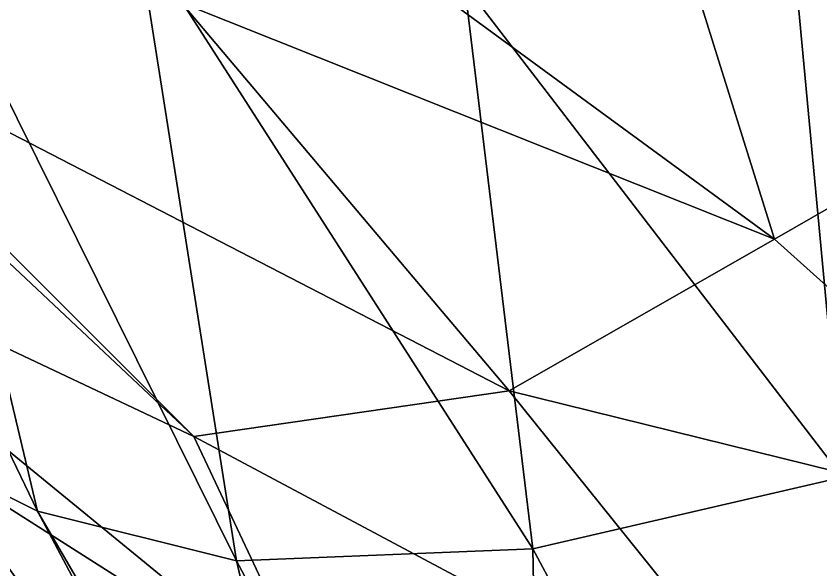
# Model space of a CAD drawing. Extents: x -1.6 to 1.6, y -9.4 to 16.4.
# Drawn here: x -0.9254 to -0.6119, y -1.1529 to -0.9374 of the extents above; entities that cross this region are included whole.
import ezdxf

# ---------------------------------------------------------------- set-up
doc = ezdxf.new("R2010")
doc.units = 0
doc.layers.add('DIPLODOC$LWO', color=1, linetype='CONTINUOUS')

msp = doc.modelspace()

# ---------------------------------------------------------------- linework, layer by layer
at = {"layer": 'DIPLODOC$LWO'}
for points in [[(-0.67012, -0.8959, 2.50536), (-0.58454, -0.81694, 2.45536), (-0.52538, -0.96429, 2.71161)], [(-1.04317, -1.01275, 3.45648), (-1.14436, -0.8302, 2.91061), (-0.85611, -1.10097, 3.22562)], [(-1.0245, -0.93306, 2.81879), (-0.85611, -1.10097, 3.22562), (-1.14436, -0.8302, 2.91061)], [(-0.97942, -0.86773, 4.26509), (-1.04, -0.87482, 4.04806), (-0.91701, -1.13013, 4.13829)], [(-0.87819, -0.90459, 4.3635), (-0.97942, -0.86773, 4.26509), (-0.83956, -1.14939, 4.25526)], [(-0.91701, -1.13013, 4.13829), (-0.83956, -1.14939, 4.25526), (-0.97942, -0.86773, 4.26509)], [(-0.96004, -1.10866, 3.91217), (-0.91701, -1.13013, 4.13829), (-1.04, -0.87482, 4.04806)], [(-0.48851, -0.89185, 4.80068), (-0.62176, -0.92126, 4.59842), (-0.4664, -1.0721, 4.74406)], [(-0.77305, -0.91935, 2.56897), (-0.67012, -0.8959, 2.50536), (-0.62995, -1.02427, 2.78064)], [(-0.62995, -1.02427, 2.78064), (-0.67012, -0.8959, 2.50536), (-0.52538, -0.96429, 2.71161)], [(-0.75069, -0.92511, 4.4748), (-0.87819, -0.90459, 4.3635), (-0.7241, -1.14475, 4.38668)], [(-0.83956, -1.14939, 4.25526), (-0.7241, -1.14475, 4.38668), (-0.87819, -0.90459, 4.3635)], [(-0.77305, -0.91935, 2.56897), (-0.62995, -1.02427, 2.78064), (-0.86093, -0.9322, 2.6912)], [(-0.62176, -0.92126, 4.59842), (-0.75069, -0.92511, 4.4748), (-0.60339, -1.1168, 4.52484)], [(-0.60339, -1.1168, 4.52484), (-0.4664, -1.0721, 4.74406), (-0.62176, -0.92126, 4.59842)], [(-0.7241, -1.14475, 4.38668), (-0.60339, -1.1168, 4.52484), (-0.75069, -0.92511, 4.4748)], [(-0.86093, -0.9322, 2.6912), (-0.73326, -1.08326, 2.99247), (-1.0245, -0.93306, 2.81879)], [(-0.85611, -1.10097, 3.22562), (-1.0245, -0.93306, 2.81879), (-0.73326, -1.08326, 2.99247)], [(-0.73326, -1.08326, 2.99247), (-0.86093, -0.9322, 2.6912), (-0.62995, -1.02427, 2.78064)], [(-0.62995, -1.02427, 2.78064), (-0.52538, -0.96429, 2.71161), (-0.49981, -1.14085, 2.93846)], [(-0.96004, -1.10866, 3.91217), (-1.04317, -1.01275, 3.45648), (-0.80656, -1.20622, 3.59487)], [(-0.85611, -1.10097, 3.22562), (-0.80656, -1.20622, 3.59487), (-1.04317, -1.01275, 3.45648)], [(-0.62995, -1.02427, 2.78064), (-0.49981, -1.14085, 2.93846), (-0.73326, -1.08326, 2.99247)], [(-0.73326, -1.08326, 2.99247), (-0.61601, -1.22895, 3.23312), (-0.85611, -1.10097, 3.22562)], [(-0.61601, -1.22895, 3.23312), (-0.73326, -1.08326, 2.99247), (-0.49981, -1.14085, 2.93846)], [(-0.80656, -1.20622, 3.59487), (-0.85611, -1.10097, 3.22562), (-0.61601, -1.22895, 3.23312)], [(-0.91701, -1.13013, 4.13829), (-0.96004, -1.10866, 3.91217), (-0.80616, -1.32023, 3.83892)], [(-0.80656, -1.20622, 3.59487), (-0.80616, -1.32023, 3.83892), (-0.96004, -1.10866, 3.91217)], [(-0.60339, -1.1168, 4.52484), (-0.7241, -1.14475, 4.38668), (-0.62381, -1.33155, 4.43632)], [(-0.62381, -1.33155, 4.43632), (-0.47749, -1.2684, 4.68032), (-0.60339, -1.1168, 4.52484)], [(-0.83956, -1.14939, 4.25526), (-0.91701, -1.13013, 4.13829), (-0.7856, -1.3775, 4.03772)], [(-0.80616, -1.32023, 3.83892), (-0.7856, -1.3775, 4.03772), (-0.91701, -1.13013, 4.13829)], [(-0.49981, -1.14085, 2.93846), (-0.44301, -1.24493, 3.03507), (-0.61601, -1.22895, 3.23312)], [(-0.7241, -1.14475, 4.38668), (-0.83956, -1.14939, 4.25526), (-0.71964, -1.37454, 4.24878)], [(-0.71964, -1.37454, 4.24878), (-0.62381, -1.33155, 4.43632), (-0.7241, -1.14475, 4.38668)], [(-0.7856, -1.3775, 4.03772), (-0.71964, -1.37454, 4.24878), (-0.83956, -1.14939, 4.25526)]]:
    msp.add_3dface(points, dxfattribs=at)

doc.saveas('drawing.dxf')
